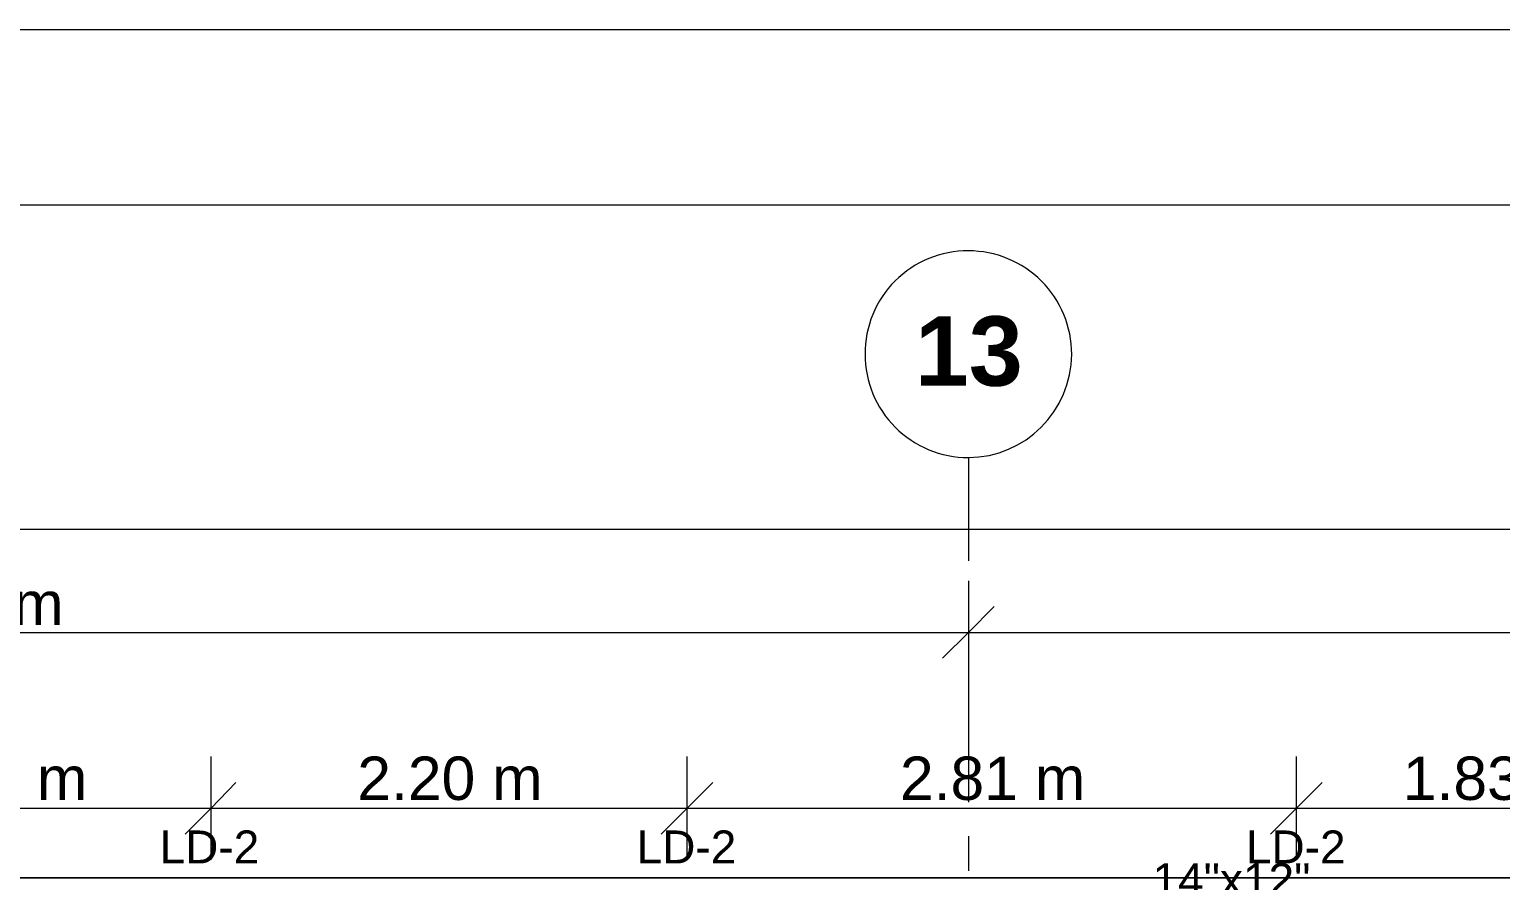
# Model space of a CAD drawing. Header units: metres. Extents: x -2 to 237, y -8 to 52.
# Drawn here: x 12.48 to 19.26, y 48.23 to 52.16 of the extents above; entities that cross this region are included whole.
import ezdxf

# ---------------------------------------------------------------- set-up
doc = ezdxf.new("R2010")
doc.units = ezdxf.units.M
for name, color, linetype, lineweight in [('HVAC - Ductos', 5, 'Continuous', 0), ('PDF3_Text', 7, 'Continuous', 0), ('pie de plano', 7, 'Continuous', 0)]:
    doc.layers.add(name, color=color, linetype=linetype, lineweight=lineweight)
doc.layers.add('PDF3_Geometry', color=7, linetype='Continuous', lineweight=0, true_color=0xaaaaaa)
doc.styles.add('PDF Helvetica', font='')
doc.styles.add('PDF Helvetica Bold', font='')
doc.styles.get('PDF Helvetica').set_extended_font_data('Helvetica')
doc.styles.get('PDF Helvetica Bold').set_extended_font_data('Helvetica', bold=True)

msp = doc.modelspace()

# ---------------------------------------------------------------- linework, layer by layer
at = {"layer": 'HVAC - Ductos', "color": 252, "lineweight": 0, "true_color": 0x939598}
for points in [[(7.3656, 49.8543), (58.4429, 49.8543)], [(16.8074, 49.616), (16.8074, 49.3776), (16.8074, 49.1393)], [(16.9266, 49.4968), (16.8074, 49.3776), (16.6882, 49.2585)], [(7.3656, 49.3776), (16.8074, 49.3776), (26.0062, 49.3776), (35.2051, 49.3776), (44.4086, 49.3776), (53.6074, 49.3776), (58.4429, 49.3776)], [(13.3149, 48.328), (13.3149, 48.5664), (13.3149, 48.8047)], [(15.5103, 48.328), (15.5103, 48.5664), (15.5103, 48.8047)], [(18.3199, 48.328), (18.3199, 48.5664), (18.3199, 48.8047)], [(13.4294, 48.6856), (13.3149, 48.5664), (13.1957, 48.4472)], [(15.6295, 48.6856), (15.5103, 48.5664), (15.3912, 48.4472)], [(18.4391, 48.6856), (18.3199, 48.5664), (18.2007, 48.4472)], [(7.3656, 48.5664), (8.8369, 48.5664), (11.3165, 48.5664), (13.3149, 48.5664), (15.5103, 48.5664), (18.3199, 48.5664), (20.1533, 48.5664), (22.5137, 48.5664), (24.7092, 48.5664), (27.5004, 48.5664), (29.5172, 48.5664), (31.598, 48.5664), (33.9126, 48.5664), (36.7176, 48.5664), (38.6427, 48.5664), (40.9114, 48.5664), (43.1114, 48.5664), (45.701, 48.5664), (47.9011, 48.5664), (50.0965, 48.5664), (52.3561, 48.5664), (56.0457, 48.5664), (58.4429, 48.5664)]]:
    msp.add_lwpolyline(points, dxfattribs=at)
at = {"layer": 'PDF3_Geometry', "lineweight": 0}
msp.add_lwpolyline([(16.8074, 51.1377, 0.418295), (16.3307, 50.661, 0.414713), (16.8074, 50.1843, 0.411074), (17.2841, 50.661, 0.414665)], format="xyb", close=True, dxfattribs=at)
at = {"layer": 'PDF3_Geometry', "color": 252, "lineweight": 0, "true_color": 0x939598}
for points in [[(16.8074, 50.1843), (16.8074, 49.7076)], [(16.8074, 49.5472), (16.8074, 49.3914)], [(16.8074, 49.231), (16.8074, 48.5939)]]:
    msp.add_lwpolyline(points, dxfattribs=at)
at = {"layer": 'PDF3_Geometry', "lineweight": 0}
for points in [[(16.8074, 48.438), (16.8074, 48.2776)], [(13.7778, 48.2455), (13.6999, 48.2455)], [(15.3086, 48.2455), (15.2353, 48.2455)], [(16.8441, 48.2455), (16.7662, 48.2455)], [(18.3749, 48.2455), (18.3016, 48.2455)]]:
    msp.add_lwpolyline(points, dxfattribs=at)
for points in [[(12.2057, 48.2455), (13.7366, 48.2455), (15.272, 48.2455), (13.7366, 48.2455), (12.2057, 48.2455), (10.6702, 48.2455)], [(16.8074, 48.2455), (18.3383, 48.2455), (19.8737, 48.2455), (18.3383, 48.2455), (16.8074, 48.2455), (15.272, 48.2455)]]:
    msp.add_lwpolyline(points, close=True, dxfattribs=at)
at = {"layer": 'pie de plano', "color": 7, "lineweight": 9}
msp.add_lwpolyline([(87.9143, 52.1594), (87.9143, -7.8416), (-2.0899, -7.8416), (-2.0899, 52.1594)], close=True, dxfattribs=at)
msp.add_lwpolyline([(87.4372, 51.3482), (-0.9899, 51.3482), (-0.9899, -7.1771), (87.4372, -7.1771)], dxfattribs=at)

# ---------------------------------------------------------------- texts
at = {"layer": 'PDF3_Text', "color": 253, "lineweight": 0, "true_color": 0xaaaaaa, "insert": (16.5606, 50.6732), "char_height": 0.3202, "attachment_point": 4, "style": 'PDF Helvetica Bold'}
msp.add_mtext('13', dxfattribs=at)
at = {"layer": 'PDF3_Text', "color": 252, "lineweight": 0, "true_color": 0x939598, "char_height": 0.2001, "attachment_point": 4, "style": 'PDF Helvetica'}
for s, insert in [('9.20 m', (11.78, 49.5099)), ('2.00 m', (11.89, 48.7032)), ('2.20 m', (13.9892, 48.7032)), ('2.81 m', (16.4918, 48.7032)), ('1.83 m', (18.8111, 48.7032))]:
    msp.add_mtext(s, dxfattribs=dict(at, insert=insert))
at = {"layer": 'PDF3_Text', "lineweight": 0, "char_height": 0.15195, "attachment_point": 4, "style": 'PDF Helvetica'}
for s, insert in [('LD-2', (13.0771, 48.3877)), ('LD-2', (15.2772, 48.3877)), ('LD-2', (18.0869, 48.3877)), ('14"x12"', (17.6561, 48.2364))]:
    msp.add_mtext(s, dxfattribs=dict(at, insert=insert))

doc.saveas('drawing.dxf')
